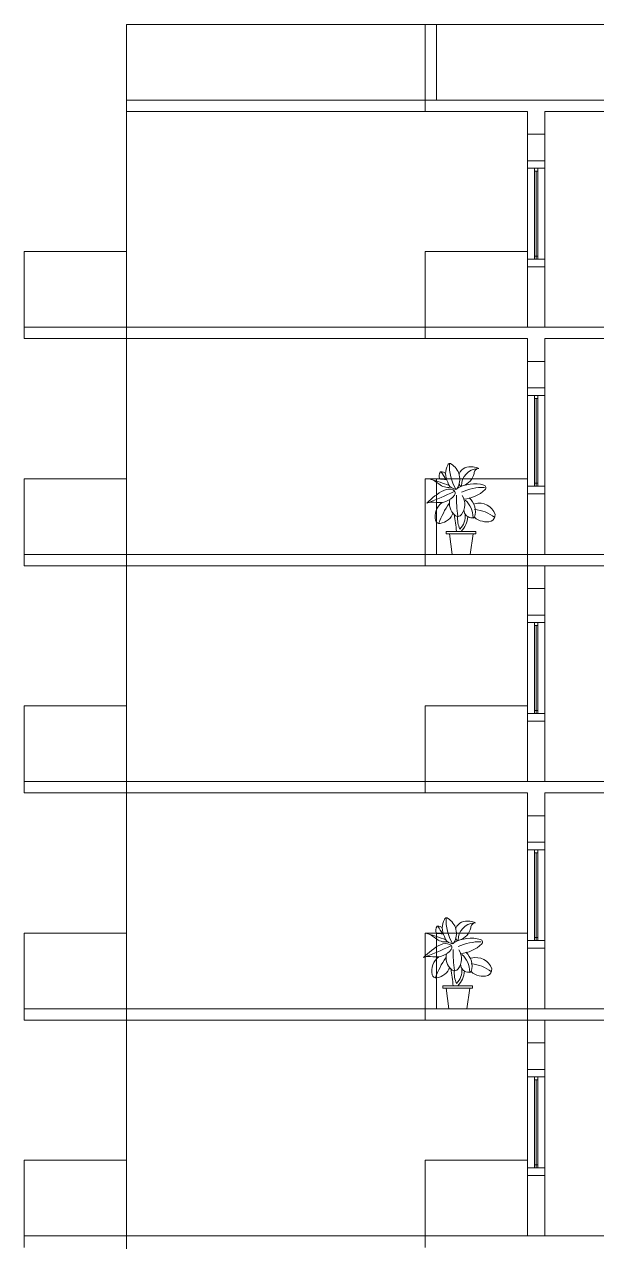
# Model space of a CAD drawing. Header units: inches. Extents: x 1090 to 1325, y 2 to 154.
# Drawn here: x 1159.71 to 1167.27, y 132.35 to 148.43 of the extents above; entities that cross this region are included whole.
import ezdxf

# ---------------------------------------------------------------- set-up
doc = ezdxf.new("R2010")
doc.units = ezdxf.units.IN
doc.header["$MEASUREMENT"] = 0
for name, color, linetype, lineweight in [('elev 1', 252, 'Continuous', 9), ('FUR', 250, 'Continuous', 9), ('walls', 250, 'Continuous', 18)]:
    doc.layers.add(name, color=color, linetype=linetype, lineweight=lineweight)
doc.layers.add('TREE', color=104, linetype='Continuous', lineweight=5, transparency=0.2)

# ---------------------------------------------------------------- blocks, each defined once
blk = doc.blocks.new('TS_TX4JCRY69AQAJP9D')
for points in [[(-6.53, 58.31, -0.41684), (-2.64, 42.51, -0.481912), (-4.59, 42.26, -0.342247), (-8.48, 46.64, -0.26696), (-8.48, 57.58, -0.497125), (-6.53, 58.56, -0.195283)], [(-1.42, 51.99, -0.36006), (7.34, 56.37, -0.113892), (10.99, 55.39, 0.422729), (8.07, 52.23, -0.268696), (0.77, 44.21, -0.687609), (-1.18, 45.18, -0.377384)], [(-9.21, 48.1, 0.05535), (-19.67, 48.59, -0.08881), (-14.08, 45.42, 0.23543), (-6.78, 43.24, -1.125631)], [(-9.94, 51.75, 0.381959), (-13.1, 53.21, 0.249129), (-13.59, 48.59, 0.62049)], [(-5.07, 41.53, 0.218407), (-10.91, 41.29, 0.09322), (-21.62, 33.02, -0.162179), (-15.78, 33.51, 0.274354), (-4.34, 38.13, 0.46016), (-5.07, 41.53, 4.904044)], [(-2.64, 42.51, -0.205137), (14.15, 44.69, -0.579639), (14.88, 41.78, -0.186386), (1.5, 35.7, 301.207595)], [(-12.13, 33.51, 0.289091), (-16.27, 21.84, 0.399896), (-13.35, 19.89, 0.255788), (-5.07, 26.7, 0.594079)], [(-7.26, 35.45, 0.266089), (-4.1, 25.24, 0.463079), (0.04, 25.73, 0.320357), (0.52, 37.89, -1.850789)], [(4.9, 36.43, -0.288425), (8.31, 24.02, -0.481191), (7.09, 23.54, -0.408348), (1.5, 28.64, -1.958987)], [(8.31, 32.54, -0.409266), (21.21, 25.73, -0.302318), (18.77, 21.35, -0.251187), (8.27, 23.91)], [(-4.6, 25.74, -0.042073), (-3.13, 14.78, 0.917888)], [(-2.4, 24.75, 0.10656), (-0.94, 16.24, 0.21569), (2.43, 25.89, -5.600516)], [(-0.21, 14.78, 0.198356), (3.97, 24.39, -2.314974)]]:
    blk.add_lwpolyline(points, format="xyb")
for points in [[(-7.75, 13.32), (-9.45, 13.32), (-9.45, 14.78), (7.34, 14.78)], [(7.34, 13.32), (9.04, 13.32), (9.04, 14.78), (-7.75, 14.78)], [(4.17, -0.05), (-5.8, -0.05), (-7.51, 13.32), (7.34, 13.32)], [(-4.34, -0.05), (5.63, -0.05), (7.34, 13.32), (-7.51, 13.32)]]:
    blk.add_lwpolyline(points)
for centre, radius, start, end in [((21.43, 57.01), 28.98, 176.94277, 211.14693), ((11.25, 44.22), 11.21, 95.08434, 180.08437), ((-56.17, -76.79), 130.55, 68.23105, 73.43362), ((-2687067.84, -1613212.16), 3134149.15, 30.97983396, 30.97993766), ((-78.79, 186.44), 163.67, 290.62553, 296.95935), ((14.26, 9.69), 33.54, 89.35182, 115.08329), ((38.19, 1.89), 55.36, 146.08326, 160.75739), ((93.07, 38.41), 96.2, 180.16537, 188.15922), ((-7.75, 23.87), 15.09, 359.66773, 47.35616), ((6.97, 7.35), 21.58, 49.59502, 86.44812)]:
    blk.add_arc(centre, radius, start, end)

msp = doc.modelspace()

# ---------------------------------------------------------------- linework, layer by layer
at = {"layer": 'elev 1'}
for p, q in [((1165.007, 148.426), (1161.062, 148.426)), ((1161.062, 108.426), (1161.062, 148.426)), ((1165.157, 148.426), (1177.096, 148.426)), ((1165.007, 147.426), (1161.062, 147.426)), ((1165.007, 147.276), (1161.062, 147.276)), ((1159.712, 144.426), (1159.712, 145.426)), ((1159.712, 145.426), (1161.062, 145.426)), ((1165.007, 144.426), (1165.007, 145.426)), ((1165.007, 145.426), (1166.357, 145.426)), ((1165.007, 144.426), (1159.712, 144.426)), ((1159.712, 144.426), (1159.712, 144.276)), ((1159.712, 144.276), (1165.007, 144.276)), ((1159.712, 141.426), (1159.712, 142.426)), ((1159.712, 142.426), (1161.062, 142.426)), ((1165.007, 141.426), (1165.007, 142.426)), ((1165.007, 142.426), (1166.357, 142.426)), ((1165.007, 141.426), (1159.712, 141.426)), ((1159.712, 141.426), (1159.712, 141.276)), ((1159.712, 141.276), (1165.007, 141.276)), ((1159.712, 138.426), (1159.712, 139.426)), ((1159.712, 139.426), (1161.062, 139.426)), ((1165.007, 138.426), (1165.007, 139.426)), ((1165.007, 139.426), (1166.357, 139.426)), ((1165.007, 138.426), (1159.712, 138.426)), ((1159.712, 138.426), (1159.712, 138.276)), ((1159.712, 138.276), (1165.007, 138.276)), ((1159.712, 135.426), (1159.712, 136.426)), ((1159.712, 136.426), (1161.062, 136.426)), ((1165.007, 135.426), (1165.007, 136.426)), ((1165.007, 136.426), (1166.357, 136.426)), ((1165.007, 135.426), (1159.712, 135.426)), ((1159.712, 135.426), (1159.712, 135.276)), ((1159.712, 135.276), (1165.007, 135.276)), ((1159.712, 132.426), (1159.712, 133.426)), ((1159.712, 133.426), (1161.062, 133.426)), ((1165.007, 132.426), (1165.007, 133.426)), ((1165.007, 133.426), (1166.357, 133.426)), ((1165.007, 132.426), (1159.712, 132.426)), ((1159.712, 132.426), (1159.712, 132.276))]:
    msp.add_line(p, q, dxfattribs=at)
at = {"layer": 'FUR'}
for p, q in [((1166.452, 146.526), (1166.452, 145.326)), ((1166.492, 146.526), (1166.452, 146.526)), ((1166.452, 146.526), (1166.452, 146.486)), ((1166.452, 146.486), (1166.492, 146.486)), ((1166.472, 146.486), (1166.472, 145.326)), ((1166.492, 146.526), (1166.492, 145.326)), ((1166.492, 146.486), (1166.492, 146.526)), ((1166.492, 145.366), (1166.452, 145.366)), ((1166.452, 145.366), (1166.452, 145.326)), ((1166.452, 145.326), (1166.492, 145.326)), ((1166.492, 145.326), (1166.492, 145.366)), ((1166.452, 143.526), (1166.452, 142.326)), ((1166.492, 143.526), (1166.452, 143.526)), ((1166.452, 143.526), (1166.452, 143.486)), ((1166.452, 143.486), (1166.492, 143.486)), ((1166.472, 143.486), (1166.472, 142.326)), ((1166.492, 143.526), (1166.492, 142.326)), ((1166.492, 143.486), (1166.492, 143.526)), ((1166.492, 142.366), (1166.452, 142.366)), ((1166.452, 142.366), (1166.452, 142.326)), ((1166.452, 142.326), (1166.492, 142.326)), ((1166.492, 142.326), (1166.492, 142.366)), ((1166.452, 140.526), (1166.452, 139.326)), ((1166.492, 140.526), (1166.452, 140.526)), ((1166.452, 140.526), (1166.452, 140.486)), ((1166.492, 140.526), (1166.492, 139.326)), ((1166.492, 140.486), (1166.492, 140.526)), ((1166.452, 140.486), (1166.492, 140.486)), ((1166.472, 140.486), (1166.472, 139.326)), ((1166.492, 139.366), (1166.452, 139.366)), ((1166.452, 139.366), (1166.452, 139.326)), ((1166.452, 139.326), (1166.492, 139.326)), ((1166.492, 139.326), (1166.492, 139.366)), ((1166.452, 137.526), (1166.452, 136.326)), ((1166.492, 137.526), (1166.452, 137.526)), ((1166.452, 137.526), (1166.452, 137.486)), ((1166.452, 137.486), (1166.492, 137.486)), ((1166.472, 137.486), (1166.472, 136.326)), ((1166.492, 137.526), (1166.492, 136.326)), ((1166.492, 137.486), (1166.492, 137.526)), ((1166.492, 136.366), (1166.452, 136.366)), ((1166.452, 136.366), (1166.452, 136.326)), ((1166.452, 136.326), (1166.492, 136.326)), ((1166.492, 136.326), (1166.492, 136.366)), ((1166.452, 134.526), (1166.452, 133.326)), ((1166.492, 134.526), (1166.452, 134.526)), ((1166.452, 134.526), (1166.452, 134.486)), ((1166.452, 134.486), (1166.492, 134.486)), ((1166.472, 134.486), (1166.472, 133.326)), ((1166.492, 134.526), (1166.492, 133.326)), ((1166.492, 134.486), (1166.492, 134.526)), ((1166.492, 133.366), (1166.452, 133.366)), ((1166.452, 133.366), (1166.452, 133.326)), ((1166.452, 133.326), (1166.492, 133.326)), ((1166.492, 133.326), (1166.492, 133.366))]:
    msp.add_line(p, q, dxfattribs=at)
at = {"layer": 'walls'}
for p, q in [((1165.157, 148.426), (1165.007, 148.426)), ((1165.007, 148.426), (1165.007, 147.426)), ((1165.157, 147.426), (1165.157, 148.426)), ((1175.894, 147.426), (1165.007, 147.426)), ((1165.007, 147.276), (1165.007, 147.426)), ((1165.157, 147.426), (1165.157, 147.421)), ((1166.357, 147.276), (1165.007, 147.276)), ((1166.357, 147.276), (1166.357, 144.426)), ((1166.587, 147.276), (1166.587, 144.426)), ((1171.117, 147.276), (1166.587, 147.276)), ((1166.357, 146.976), (1166.587, 146.976)), ((1166.587, 146.626), (1166.357, 146.626)), ((1166.587, 146.526), (1166.357, 146.526)), ((1166.357, 145.326), (1166.587, 145.326)), ((1166.357, 145.226), (1166.587, 145.226)), ((1166.357, 144.426), (1165.007, 144.426)), ((1165.007, 144.426), (1165.007, 144.276)), ((1175.894, 144.426), (1166.357, 144.426)), ((1177.246, 144.426), (1166.357, 144.426)), ((1165.007, 144.276), (1166.357, 144.276)), ((1166.357, 144.276), (1166.357, 141.426)), ((1166.587, 144.276), (1166.587, 141.426)), ((1171.117, 144.276), (1166.587, 144.276)), ((1166.357, 143.976), (1166.587, 143.976)), ((1166.587, 143.626), (1166.357, 143.626)), ((1166.587, 143.526), (1166.357, 143.526)), ((1165.007, 141.276), (1165.007, 142.426)), ((1165.157, 142.426), (1165.007, 142.426)), ((1165.157, 142.426), (1165.157, 141.421)), ((1166.357, 142.326), (1166.587, 142.326)), ((1166.357, 142.226), (1166.587, 142.226)), ((1175.894, 141.426), (1165.007, 141.426)), ((1166.357, 141.426), (1166.357, 138.426)), ((1166.587, 141.276), (1165.007, 141.276)), ((1166.587, 141.276), (1166.587, 138.426)), ((1171.117, 141.276), (1166.587, 141.276)), ((1166.357, 140.976), (1166.587, 140.976)), ((1166.587, 140.626), (1166.357, 140.626)), ((1166.587, 140.526), (1166.357, 140.526)), ((1166.357, 139.326), (1166.587, 139.326)), ((1166.357, 139.226), (1166.587, 139.226)), ((1166.357, 138.426), (1165.007, 138.426)), ((1165.007, 138.426), (1165.007, 138.276)), ((1175.894, 138.426), (1166.357, 138.426)), ((1177.246, 138.426), (1166.357, 138.426)), ((1165.007, 138.276), (1166.357, 138.276)), ((1166.357, 138.276), (1166.357, 135.426)), ((1166.587, 138.276), (1166.587, 135.426)), ((1171.117, 138.276), (1166.587, 138.276)), ((1166.357, 137.976), (1166.587, 137.976)), ((1166.587, 137.626), (1166.357, 137.626)), ((1166.587, 137.526), (1166.357, 137.526)), ((1165.007, 135.276), (1165.007, 136.426)), ((1165.157, 136.426), (1165.007, 136.426)), ((1165.157, 136.426), (1165.157, 135.421)), ((1166.357, 136.326), (1166.587, 136.326)), ((1166.357, 136.226), (1166.587, 136.226)), ((1175.894, 135.426), (1165.007, 135.426)), ((1166.357, 135.426), (1166.357, 132.426)), ((1166.587, 135.276), (1165.007, 135.276)), ((1166.587, 135.276), (1166.587, 132.426)), ((1171.117, 135.276), (1166.587, 135.276)), ((1166.357, 134.976), (1166.587, 134.976)), ((1166.587, 134.626), (1166.357, 134.626)), ((1166.587, 134.526), (1166.357, 134.526)), ((1166.357, 133.326), (1166.587, 133.326)), ((1166.357, 133.226), (1166.587, 133.226)), ((1166.357, 132.426), (1165.007, 132.426)), ((1165.007, 132.426), (1165.007, 132.276)), ((1175.894, 132.426), (1166.357, 132.426)), ((1177.246, 132.426), (1166.357, 132.426))]:
    msp.add_line(p, q, dxfattribs=at)

# ---------------------------------------------------------------- block references
at = {"layer": 'TREE', "xscale": 0.0210149276035744, "yscale": 0.0204757192096372, "zscale": 0.0015}
for p in [(1165.484, 141.427), (1165.44, 135.427)]:
    msp.add_blockref('TS_TX4JCRY69AQAJP9D', p, dxfattribs=at)

doc.saveas('drawing.dxf')
